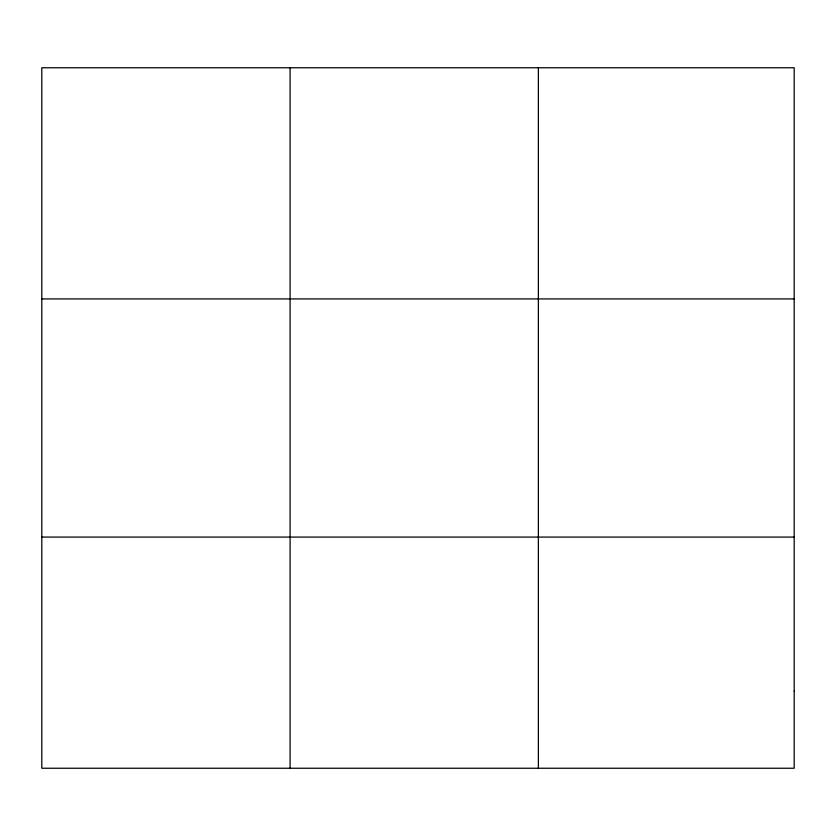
<?xml version="1.0" encoding="UTF-8"?>
<svg xmlns="http://www.w3.org/2000/svg" width="836" height="836" viewBox="0 0 836 836"><rect width="100%" height="100%" fill="white"/><g stroke="black" fill="none" stroke-linecap="round" stroke-linejoin="round"><path stroke-width="1.25" d="M290.092 768.242L290.092 67.758M538.384 768.242L538.384 67.758M41.8 298.922L794.2 298.922M41.8 537.078L794.2 537.078M794.2 691.184L794.2 768.242L41.8 768.242L41.8 67.758L794.2 67.758L794.2 691.184"/></g></svg>
